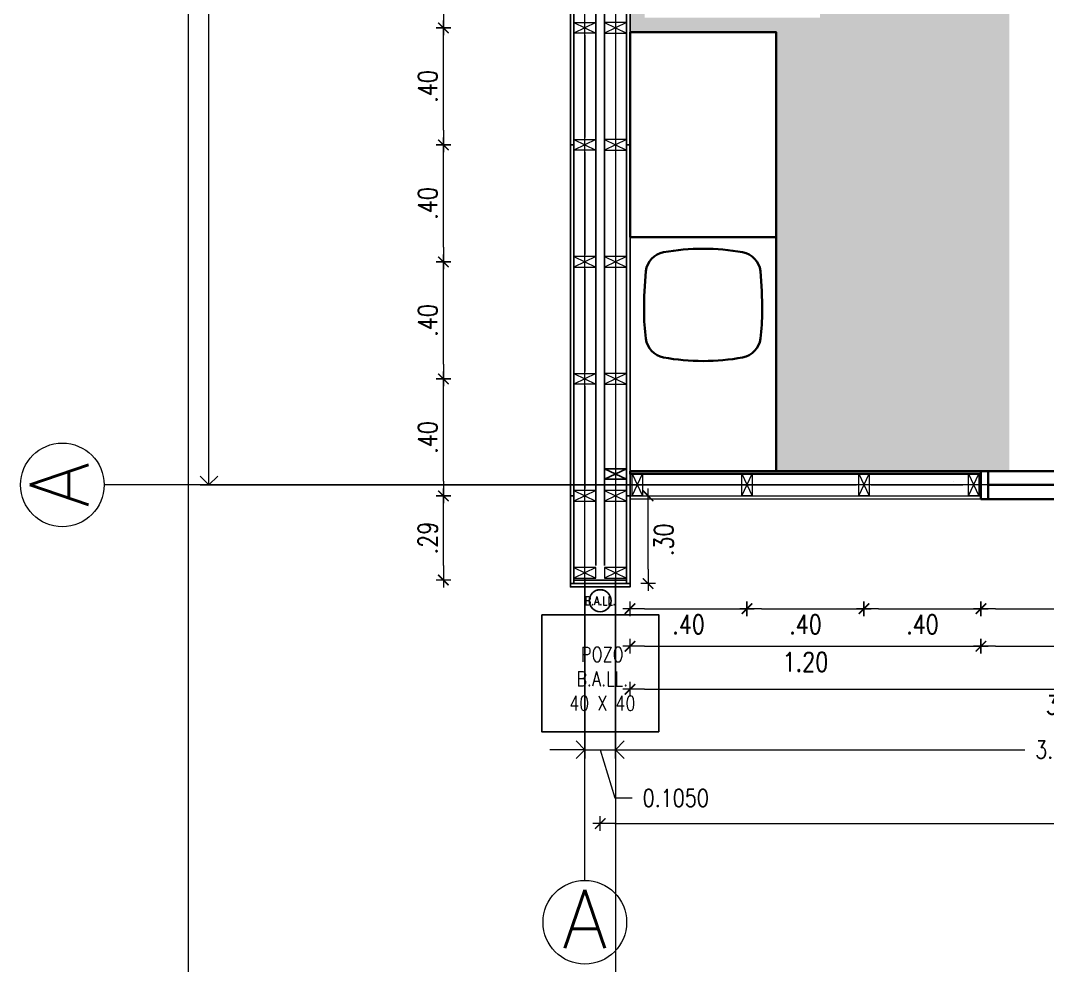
# Model space of a CAD drawing. Header units: metres. Extents: x -2 to 612, y -64 to 156.
# Drawn here: x 352.381 to 355.893, y 21.656 to 24.887 of the extents above; entities that cross this region are included whole.
import ezdxf
from ezdxf import colors
from ezdxf.entities.mleader import LeaderData, LeaderLine
from ezdxf.enums import TextEntityAlignment as Align
from ezdxf.math import Vec2, Vec3

# ---------------------------------------------------------------- set-up
doc = ezdxf.new("R2010")
doc.units = ezdxf.units.M
doc.header["$LTSCALE"] = 5
doc.header["$MEASUREMENT"] = 0
doc.layers.get('0').update_dxf_attribs({"color": 30})
doc.layers.get('DEFPOINTS').update_dxf_attribs({"color": 210})
for name, color, linetype, lineweight in [('A-ANNO-DIMS', 3, 'Continuous', 18), ('A-ANNO-SYMB', 3, 'Continuous', 18), ('A-ANNO-TEXT', 3, 'Continuous', 18), ('A-DETL-MBND', 3, 'Continuous', 18), ('A-DETL-MCUT', 4, 'Continuous', 25), ('A-ELEV-IDEN', 3, 'Continuous', 18), ('A-ELEV-MBE1', 7, 'Continuous', 35), ('A-ELEV-MBE2', 4, 'Continuous', 25), ('A-FLOR-PATT', 8, 'Continuous', 18), ('A-FURN', 8, 'Continuous', 18), ('A-SECT-MCUT', 7, 'Continuous', 35), ('A-WALL-PATT', 8, 'Continuous', 18), ('A-WALL-STUD', 3, 'Continuous', 18)]:
    doc.layers.add(name, color=color, linetype=linetype, lineweight=lineweight)
doc.styles.add('E-ROMANS', font='romans.shx', dxfattribs={"width": 0.8})
doc.styles.get("Standard").update_dxf_attribs({"font": 'arial.ttf'})
doc.dimstyles.new('E-0050_ARW_12', dxfattribs={"dimscale": 0.001, "dimtxt": 60, "dimasz": 60, "dimexe": 30, "dimexo": 20, "dimgap": 30, "dimtad": 0, "dimzin": 0, "dimdsep": 46, "dimtxsty": 'E-ROMANS', "dimblk": 'OPEN90', "dimcen": 30, "dimclrd": 256, "dimclre": 256, "dimclrt": 256, "dimadec": 0, "dimazin": 0, "dimtfac": 1, "dimtmove": 1, "dimatfit": 3, "dimldrblk": 'OPEN90', "dimfxl": 1, "dimtfill": 1, "dimtolj": 1, "dimtzin": 0, "dimlwd": -1, "dimarcsym": 0})

# ---------------------------------------------------------------- blocks, each defined once
blk = doc.blocks.new('ARCH TICK 2')
for p, q in [((-1, 0), (0.5, 0)), ((0, 0.5), (0, -0.5))]:
    blk.add_line(p, q)
at = {"color": 0, "linetype": 'ByBlock'}
blk.add_line((-0.354, -0.354), (0.354, 0.354), dxfattribs=at)
at = {"color": 0, "linetype": 'ByBlock', "const_width": 0.106}
blk.add_lwpolyline([(-0.354, -0.354), (0.354, 0.354)], dxfattribs=at)
blk = doc.blocks.new('*D1124')
at = {"layer": 'A-ANNO-DIMS', "transparency": 16777216}
blk.add_line((354.5156, 22.8758), (354.8156, 22.8758), dxfattribs=at)
at = {"layer": 'DEFPOINTS', "color": 0, "transparency": 16777216}
for p in [(354.4656, 23.2615), (354.8656, 23.2615), (354.8656, 22.8758)]:
    blk.add_point(p, dxfattribs=at)
at = {"layer": 'A-ANNO-DIMS', "transparency": 16777216, "xscale": 0.05, "yscale": 0.05, "zscale": 0.05, "rotation": 180}
blk.add_blockref('ARCH TICK 2', (354.4656, 22.8758), dxfattribs=at)
at = {"layer": 'A-ANNO-DIMS', "transparency": 16777216, "xscale": 0.05, "yscale": 0.05, "zscale": 0.05}
blk.add_blockref('ARCH TICK 2', (354.8656, 22.8758), dxfattribs=at)
at = {"layer": 'A-ANNO-DIMS', "transparency": 16777216, "insert": (354.6656, 22.8224), "char_height": 0.065, "attachment_point": 5, "style": 'E-ROMANS'}
blk.add_mtext('\\A1;.40', dxfattribs=at)
blk = doc.blocks.new('_Open90')
at = {"color": 0, "linetype": 'ByBlock', "lineweight": -2}
for p, q in [((-0.5, 0.5), (0, 0)), ((0, 0), (-1, 0)), ((0, 0), (-0.5, -0.5))]:
    blk.add_line(p, q, dxfattribs=at)
blk = doc.blocks.new('*D181')
at = {"layer": 'A-ANNO-DIMS', "transparency": 16777216}
blk.add_line((354.9156, 22.8758), (355.2156, 22.8758), dxfattribs=at)
at = {"layer": 'DEFPOINTS', "color": 0, "transparency": 16777216}
for p in [(355.2656, 23.299), (354.8656, 23.2615), (355.2656, 22.8758)]:
    blk.add_point(p, dxfattribs=at)
at = {"layer": 'A-ANNO-DIMS', "transparency": 16777216, "xscale": 0.05, "yscale": 0.05, "zscale": 0.05, "rotation": 180}
blk.add_blockref('ARCH TICK 2', (354.8656, 22.8758), dxfattribs=at)
at = {"layer": 'A-ANNO-DIMS', "transparency": 16777216, "xscale": 0.05, "yscale": 0.05, "zscale": 0.05}
blk.add_blockref('ARCH TICK 2', (355.2656, 22.8758), dxfattribs=at)
at = {"layer": 'A-ANNO-DIMS', "transparency": 16777216, "insert": (355.0656, 22.8224), "char_height": 0.065, "attachment_point": 5, "style": 'E-ROMANS'}
blk.add_mtext('\\A1;.40', dxfattribs=at)
blk = doc.blocks.new('*D182')
at = {"layer": 'A-ANNO-DIMS', "transparency": 16777216}
blk.add_line((355.3156, 22.8758), (355.6156, 22.8758), dxfattribs=at)
at = {"layer": 'DEFPOINTS', "color": 0, "transparency": 16777216}
for p in [(355.2656, 23.299), (355.6656, 23.299), (355.6656, 22.8758)]:
    blk.add_point(p, dxfattribs=at)
at = {"layer": 'A-ANNO-DIMS', "transparency": 16777216, "xscale": 0.05, "yscale": 0.05, "zscale": 0.05, "rotation": 180}
blk.add_blockref('ARCH TICK 2', (355.2656, 22.8758), dxfattribs=at)
at = {"layer": 'A-ANNO-DIMS', "transparency": 16777216, "xscale": 0.05, "yscale": 0.05, "zscale": 0.05}
blk.add_blockref('ARCH TICK 2', (355.6656, 22.8758), dxfattribs=at)
at = {"layer": 'A-ANNO-DIMS', "transparency": 16777216, "insert": (355.4656, 22.8224), "char_height": 0.065, "attachment_point": 5, "style": 'E-ROMANS'}
blk.add_mtext('\\A1;.40', dxfattribs=at)
blk = doc.blocks.new('*D183')
at = {"layer": 'A-ANNO-DIMS', "transparency": 16777216}
blk.add_line((355.7156, 22.8758), (356.4656, 22.8758), dxfattribs=at)
at = {"layer": 'DEFPOINTS', "color": 0, "transparency": 16777216}
for p in [(355.6656, 23.299), (356.5156, 23.299), (356.5156, 22.8758)]:
    blk.add_point(p, dxfattribs=at)
at = {"layer": 'A-ANNO-DIMS', "transparency": 16777216, "xscale": 0.05, "yscale": 0.05, "zscale": 0.05, "rotation": 180}
blk.add_blockref('ARCH TICK 2', (355.6656, 22.8758), dxfattribs=at)
at = {"layer": 'A-ANNO-DIMS', "transparency": 16777216, "xscale": 0.05, "yscale": 0.05, "zscale": 0.05}
blk.add_blockref('ARCH TICK 2', (356.5156, 22.8758), dxfattribs=at)
at = {"layer": 'A-ANNO-DIMS', "transparency": 16777216, "insert": (356.0906, 22.8224), "char_height": 0.065, "attachment_point": 5, "style": 'E-ROMANS'}
blk.add_mtext('\\A1;.85', dxfattribs=at)
blk = doc.blocks.new('*D187')
at = {"layer": 'A-ANNO-DIMS', "transparency": 16777216}
blk.add_line((354.5156, 22.7473), (355.6156, 22.7473), dxfattribs=at)
at = {"layer": 'DEFPOINTS', "color": 0, "transparency": 16777216}
for p in [(354.4656, 23.2505), (355.6656, 23.2505), (355.6656, 22.7473)]:
    blk.add_point(p, dxfattribs=at)
at = {"layer": 'A-ANNO-DIMS', "transparency": 16777216, "xscale": 0.05, "yscale": 0.05, "zscale": 0.05, "rotation": 180}
blk.add_blockref('ARCH TICK 2', (354.4656, 22.7473), dxfattribs=at)
at = {"layer": 'A-ANNO-DIMS', "transparency": 16777216, "xscale": 0.05, "yscale": 0.05, "zscale": 0.05}
blk.add_blockref('ARCH TICK 2', (355.6656, 22.7473), dxfattribs=at)
at = {"layer": 'A-ANNO-DIMS', "transparency": 16777216, "insert": (355.0656, 22.6939), "char_height": 0.065, "attachment_point": 5, "style": 'E-ROMANS'}
blk.add_mtext('\\A1;1.20', dxfattribs=at)
blk = doc.blocks.new('*D189')
at = {"layer": 'A-ANNO-DIMS', "transparency": 16777216}
blk.add_line((355.7156, 22.7473), (356.4656, 22.7473), dxfattribs=at)
at = {"layer": 'DEFPOINTS', "color": 0, "transparency": 16777216}
for p in [(355.6656, 23.2615), (356.5156, 23.2615), (356.5156, 22.7473)]:
    blk.add_point(p, dxfattribs=at)
at = {"layer": 'A-ANNO-DIMS', "transparency": 16777216, "xscale": 0.05, "yscale": 0.05, "zscale": 0.05, "rotation": 180}
blk.add_blockref('ARCH TICK 2', (355.6656, 22.7473), dxfattribs=at)
at = {"layer": 'A-ANNO-DIMS', "transparency": 16777216, "xscale": 0.05, "yscale": 0.05, "zscale": 0.05}
blk.add_blockref('ARCH TICK 2', (356.5156, 22.7473), dxfattribs=at)
at = {"layer": 'A-ANNO-DIMS', "transparency": 16777216, "insert": (356.0906, 22.6939), "char_height": 0.065, "attachment_point": 5, "style": 'E-ROMANS'}
blk.add_mtext('\\A1;.85', dxfattribs=at)
blk = doc.blocks.new('*D190')
at = {"layer": 'A-ANNO-DIMS', "transparency": 16777216}
blk.add_line((354.5156, 22.6004), (357.4156, 22.6004), dxfattribs=at)
at = {"layer": 'DEFPOINTS', "color": 0, "transparency": 16777216}
for p in [(354.4656, 23.3465), (357.4656, 23.3465), (357.4656, 22.6004)]:
    blk.add_point(p, dxfattribs=at)
at = {"layer": 'A-ANNO-DIMS', "transparency": 16777216, "xscale": 0.05, "yscale": 0.05, "zscale": 0.05, "rotation": 180}
blk.add_blockref('ARCH TICK 2', (354.4656, 22.6004), dxfattribs=at)
at = {"layer": 'A-ANNO-DIMS', "transparency": 16777216, "xscale": 0.05, "yscale": 0.05, "zscale": 0.05}
blk.add_blockref('ARCH TICK 2', (357.4656, 22.6004), dxfattribs=at)
at = {"layer": 'A-ANNO-DIMS', "transparency": 16777216, "insert": (355.9656, 22.547), "char_height": 0.065, "attachment_point": 5, "style": 'E-ROMANS'}
blk.add_mtext('\\A1;3.00', dxfattribs=at)
blk = doc.blocks.new('*D191')
at = {"layer": 'A-ANNO-DIMS', "transparency": 16777216}
blk.add_line((354.4136, 22.1413), (360.6126, 22.1413), dxfattribs=at)
at = {"layer": 'DEFPOINTS', "color": 0, "transparency": 16777216}
for p in [(360.6626, 22.9735), (354.3636, 22.9615), (360.6626, 22.1413)]:
    blk.add_point(p, dxfattribs=at)
at = {"layer": 'A-ANNO-DIMS', "transparency": 16777216, "xscale": 0.05, "yscale": 0.05, "zscale": 0.05, "rotation": 180}
blk.add_blockref('ARCH TICK 2', (354.3636, 22.1413), dxfattribs=at)
at = {"layer": 'A-ANNO-DIMS', "transparency": 16777216, "xscale": 0.05, "yscale": 0.05, "zscale": 0.05}
blk.add_blockref('ARCH TICK 2', (360.6626, 22.1413), dxfattribs=at)
at = {"layer": 'A-ANNO-DIMS', "transparency": 16777216, "insert": (357.5131, 22.0879), "char_height": 0.065, "attachment_point": 5, "style": 'E-ROMANS'}
blk.add_mtext('\\A1;6.30', dxfattribs=at)
blk = doc.blocks.new('*D1125')
at = {"layer": 'A-ANNO-DIMS', "transparency": 16777216}
blk.add_line((354.5275, 23.0115), (354.5275, 23.2115), dxfattribs=at)
at = {"layer": 'DEFPOINTS', "color": 0, "transparency": 16777216}
for p in [(354.4656, 23.2615), (354.5275, 23.2615), (354.4656, 22.9615)]:
    blk.add_point(p, dxfattribs=at)
at = {"layer": 'A-ANNO-DIMS', "transparency": 16777216, "xscale": 0.05, "yscale": 0.05, "zscale": 0.05}
for p, rotation in [((354.5275, 23.2615), 90), ((354.5275, 22.9615), 270)]:
    blk.add_blockref('ARCH TICK 2', p, dxfattribs=dict(at, rotation=rotation))
at = {"layer": 'A-ANNO-DIMS', "transparency": 16777216, "insert": (354.5809, 23.1115), "char_height": 0.065, "attachment_point": 5, "rotation": 90, "style": 'E-ROMANS'}
blk.add_mtext('\\A1;.30', dxfattribs=at)
blk = doc.blocks.new('*D193')
at = {"layer": 'A-ANNO-DIMS', "transparency": 16777216}
blk.add_line((353.8273, 23.0235), (353.8273, 23.2115), dxfattribs=at)
at = {"layer": 'DEFPOINTS', "color": 0, "transparency": 16777216}
for p in [(353.8273, 23.2615), (354.3111, 23.2615), (354.2736, 22.9735)]:
    blk.add_point(p, dxfattribs=at)
at = {"layer": 'A-ANNO-DIMS', "transparency": 16777216, "xscale": 0.05, "yscale": 0.05, "zscale": 0.05}
for p, rotation in [((353.8273, 23.2615), 90), ((353.8273, 22.9735), 270)]:
    blk.add_blockref('ARCH TICK 2', p, dxfattribs=dict(at, rotation=rotation))
at = {"layer": 'A-ANNO-DIMS', "transparency": 16777216, "insert": (353.7739, 23.1175), "char_height": 0.065, "attachment_point": 5, "rotation": 90, "style": 'E-ROMANS'}
blk.add_mtext('\\A1;.29', dxfattribs=at)
blk = doc.blocks.new('*D194')
at = {"layer": 'A-ANNO-DIMS', "transparency": 16777216}
blk.add_line((353.8273, 23.3115), (353.8273, 23.6115), dxfattribs=at)
at = {"layer": 'DEFPOINTS', "color": 0, "transparency": 16777216}
for p in [(353.8273, 23.6615), (354.3111, 23.6615), (354.3111, 23.2615)]:
    blk.add_point(p, dxfattribs=at)
at = {"layer": 'A-ANNO-DIMS', "transparency": 16777216, "xscale": 0.05, "yscale": 0.05, "zscale": 0.05}
for p, rotation in [((353.8273, 23.6615), 90), ((353.8273, 23.2615), 270)]:
    blk.add_blockref('ARCH TICK 2', p, dxfattribs=dict(at, rotation=rotation))
at = {"layer": 'A-ANNO-DIMS', "transparency": 16777216, "insert": (353.7739, 23.4615), "char_height": 0.065, "attachment_point": 5, "rotation": 90, "style": 'E-ROMANS'}
blk.add_mtext('\\A1;.40', dxfattribs=at)
blk = doc.blocks.new('*D195')
at = {"layer": 'A-ANNO-DIMS', "transparency": 16777216}
blk.add_line((353.8273, 23.7115), (353.8273, 24.0115), dxfattribs=at)
at = {"layer": 'DEFPOINTS', "color": 0, "transparency": 16777216}
for p in [(353.8273, 24.0615), (354.3111, 24.0615), (354.3111, 23.6615)]:
    blk.add_point(p, dxfattribs=at)
at = {"layer": 'A-ANNO-DIMS', "transparency": 16777216, "xscale": 0.05, "yscale": 0.05, "zscale": 0.05}
for p, rotation in [((353.8273, 24.0615), 90), ((353.8273, 23.6615), 270)]:
    blk.add_blockref('ARCH TICK 2', p, dxfattribs=dict(at, rotation=rotation))
at = {"layer": 'A-ANNO-DIMS', "transparency": 16777216, "insert": (353.7739, 23.8615), "char_height": 0.065, "attachment_point": 5, "rotation": 90, "style": 'E-ROMANS'}
blk.add_mtext('\\A1;.40', dxfattribs=at)
blk = doc.blocks.new('*D196')
at = {"layer": 'A-ANNO-DIMS', "transparency": 16777216}
blk.add_line((353.8273, 24.1115), (353.8273, 24.4115), dxfattribs=at)
at = {"layer": 'DEFPOINTS', "color": 0, "transparency": 16777216}
for p in [(353.8273, 24.4615), (354.3111, 24.4615), (354.3111, 24.0615)]:
    blk.add_point(p, dxfattribs=at)
at = {"layer": 'A-ANNO-DIMS', "transparency": 16777216, "xscale": 0.05, "yscale": 0.05, "zscale": 0.05}
for p, rotation in [((353.8273, 24.4615), 90), ((353.8273, 24.0615), 270)]:
    blk.add_blockref('ARCH TICK 2', p, dxfattribs=dict(at, rotation=rotation))
at = {"layer": 'A-ANNO-DIMS', "transparency": 16777216, "insert": (353.7739, 24.2615), "char_height": 0.065, "attachment_point": 5, "rotation": 90, "style": 'E-ROMANS'}
blk.add_mtext('\\A1;.40', dxfattribs=at)
blk = doc.blocks.new('*D197')
at = {"layer": 'A-ANNO-DIMS', "transparency": 16777216}
blk.add_line((353.8273, 24.5115), (353.8273, 24.8115), dxfattribs=at)
at = {"layer": 'DEFPOINTS', "color": 0, "transparency": 16777216}
for p in [(353.8273, 24.8615), (354.3111, 24.8615), (354.3111, 24.4615)]:
    blk.add_point(p, dxfattribs=at)
at = {"layer": 'A-ANNO-DIMS', "transparency": 16777216, "xscale": 0.05, "yscale": 0.05, "zscale": 0.05}
for p, rotation in [((353.8273, 24.8615), 90), ((353.8273, 24.4615), 270)]:
    blk.add_blockref('ARCH TICK 2', p, dxfattribs=dict(at, rotation=rotation))
at = {"layer": 'A-ANNO-DIMS', "transparency": 16777216, "insert": (353.7739, 24.6615), "char_height": 0.065, "attachment_point": 5, "rotation": 90, "style": 'E-ROMANS'}
blk.add_mtext('\\A1;.40', dxfattribs=at)
blk = doc.blocks.new('*D198')
at = {"layer": 'A-ANNO-DIMS', "transparency": 16777216}
blk.add_line((353.8273, 24.9115), (353.8273, 25.2115), dxfattribs=at)
at = {"layer": 'DEFPOINTS', "color": 0, "transparency": 16777216}
for p in [(353.8273, 25.2615), (354.3111, 25.2615), (354.3111, 24.8615)]:
    blk.add_point(p, dxfattribs=at)
at = {"layer": 'A-ANNO-DIMS', "transparency": 16777216, "xscale": 0.05, "yscale": 0.05, "zscale": 0.05}
for p, rotation in [((353.8273, 25.2615), 90), ((353.8273, 24.8615), 270)]:
    blk.add_blockref('ARCH TICK 2', p, dxfattribs=dict(at, rotation=rotation))
at = {"layer": 'A-ANNO-DIMS', "transparency": 16777216, "insert": (353.7739, 25.0615), "char_height": 0.065, "attachment_point": 5, "rotation": 90, "style": 'E-ROMANS'}
blk.add_mtext('\\A1;.40', dxfattribs=at)
blk = doc.blocks.new('*D218')
at = {"layer": 'A-ANNO-DIMS', "lineweight": -2, "transparency": 16777216}
for p, q in [((354.3111, 22.9786), (354.3111, 22.3638)), ((354.4161, 22.9785), (354.4161, 22.3638))]:
    blk.add_line(p, q, dxfattribs=at)
at = {"layer": 'A-ANNO-DIMS', "transparency": 16777216}
for p, q in [((354.2511, 22.3938), (354.1911, 22.3938)), ((354.3111, 22.3938), (354.4161, 22.3938)), ((354.3111, 22.3938), (354.4161, 22.3938)), ((354.3636, 22.3938), (354.4131, 22.2288)), ((354.4761, 22.3938), (354.5361, 22.3938)), ((354.4131, 22.2288), (354.4731, 22.2288))]:
    blk.add_line(p, q, dxfattribs=at)
at = {"layer": 'DEFPOINTS', "color": 0, "transparency": 16777216}
for p in [(354.3111, 22.9986), (354.4161, 22.9985), (354.4161, 22.3938)]:
    blk.add_point(p, dxfattribs=at)
at = {"layer": 'A-ANNO-DIMS', "transparency": 16777216, "xscale": 0.06, "yscale": 0.06, "zscale": 0.06}
blk.add_blockref('_Open90', (354.3111, 22.3938), dxfattribs=at)
at = {"layer": 'A-ANNO-DIMS', "transparency": 16777216, "xscale": 0.06, "yscale": 0.06, "zscale": 0.06, "rotation": 180}
blk.add_blockref('_Open90', (354.4161, 22.3938), dxfattribs=at)
at = {"layer": 'A-ANNO-DIMS', "transparency": 16777216, "insert": (354.6219, 22.2288), "char_height": 0.06, "attachment_point": 5, "style": 'E-ROMANS', "bg_fill": 3, "box_fill_scale": 1.25, "bg_fill_color": 256, "bg_fill_true_color": 13158600, "bg_fill_transparency": 0}
blk.add_mtext('\\A1;0.1050', dxfattribs=at)
blk = doc.blocks.new('*D219')
at = {"layer": 'A-ANNO-DIMS', "lineweight": -2, "transparency": 16777216}
for p, q in [((357.5131, 23.2665), (357.5131, 22.3638)), ((354.4161, 22.9785), (354.4161, 22.3638))]:
    blk.add_line(p, q, dxfattribs=at)
at = {"layer": 'A-ANNO-DIMS', "transparency": 16777216}
for p, q in [((354.4761, 22.3938), (355.8157, 22.3938)), ((357.4531, 22.3938), (356.1135, 22.3938))]:
    blk.add_line(p, q, dxfattribs=at)
at = {"layer": 'DEFPOINTS', "color": 0, "transparency": 16777216}
for p in [(357.5131, 23.2865), (354.4161, 22.9985), (357.5131, 22.3938)]:
    blk.add_point(p, dxfattribs=at)
at = {"layer": 'A-ANNO-DIMS', "transparency": 16777216, "xscale": 0.06, "yscale": 0.06, "zscale": 0.06, "rotation": 180}
blk.add_blockref('_Open90', (354.4161, 22.3938), dxfattribs=at)
at = {"layer": 'A-ANNO-DIMS', "transparency": 16777216, "xscale": 0.06, "yscale": 0.06, "zscale": 0.06}
blk.add_blockref('_Open90', (357.5131, 22.3938), dxfattribs=at)
at = {"layer": 'A-ANNO-DIMS', "transparency": 16777216, "insert": (355.9646, 22.3938), "char_height": 0.06, "attachment_point": 5, "style": 'E-ROMANS', "bg_fill": 3, "box_fill_scale": 1.25, "bg_fill_color": 256, "bg_fill_true_color": 13158600, "bg_fill_transparency": 0}
blk.add_mtext('\\A1;3.0970', dxfattribs=at)
blk = doc.blocks.new('*D223')
at = {"layer": 'A-ANNO-DIMS', "lineweight": -2, "transparency": 16777216}
for p, q in [((354.9068, 27.202), (352.9957, 27.202)), ((354.8958, 23.299), (352.9957, 23.299))]:
    blk.add_line(p, q, dxfattribs=at)
at = {"layer": 'A-ANNO-DIMS', "transparency": 16777216}
for p, q in [((353.0257, 27.142), (353.0257, 25.3537)), ((353.0257, 23.359), (353.0257, 25.1474))]:
    blk.add_line(p, q, dxfattribs=at)
at = {"layer": 'DEFPOINTS', "color": 0, "transparency": 16777216}
for p in [(353.0257, 27.202), (354.9268, 27.202), (354.9158, 23.299)]:
    blk.add_point(p, dxfattribs=at)
at = {"layer": 'A-ANNO-DIMS', "transparency": 16777216, "xscale": 0.06, "yscale": 0.06, "zscale": 0.06}
for p, rotation in [((353.0257, 27.202), 90), ((353.0257, 23.299), 270)]:
    blk.add_blockref('_Open90', p, dxfattribs=dict(at, rotation=rotation))
at = {"layer": 'A-ANNO-DIMS', "transparency": 16777216, "insert": (353.0257, 25.2505), "char_height": 0.06, "attachment_point": 5, "rotation": 90, "style": 'E-ROMANS', "bg_fill": 3, "box_fill_scale": 1.25, "bg_fill_color": 256, "bg_fill_true_color": 13158600, "bg_fill_transparency": 0}
blk.add_mtext('\\A1;3.90', dxfattribs=at)

msp = doc.modelspace()

# ---------------------------------------------------------------- hatches: boundary and pattern name
at = {"layer": 'A-FLOR-PATT'}
h = msp.add_hatch(dxfattribs=at)
h.set_pattern_fill('DOTS', color=256, scale=0.02, style=0)
h.set_pattern_definition([(0, (-33.77306, 0), (0.015875, 0.03175), [0, -0.03175])])
h.paths.add_polyline_path([(355.66259, 27.15453), (354.4656, 27.15453), (354.4656, 26.86154), (354.4656, 26.65454), (355.06613, 26.65453), (355.06613, 26.59753), (355.06613, 26.59752), (355.06013, 26.59752), (354.4656, 26.59753), (354.4656, 26.54752), (355.0656, 26.54752), (355.0656, 25.94752), (354.4656, 25.94752), (354.4656, 25.89752), (354.96504, 25.89752), (354.96504, 25.54655), (354.4656, 25.54655), (354.4656, 24.84654), (354.96559, 24.84654), (354.96559, 24.14654), (354.9656, 24.14654), (354.96559, 23.34654), (355.66559, 23.34654), (355.69059, 23.34654), (355.7626, 23.34654), (355.7626, 26.54152), (355.66259, 26.54152)])
h.paths.add_polyline_path([(355.1156, 25.49654), (355.1156, 24.89654), (354.5156, 24.89654), (354.5156, 25.49654)], flags=16)
h.paths.add_polyline_path([(355.7626, 27.15453), (355.66259, 27.15453), (355.66259, 26.54152), (355.7626, 26.54152)])

# ---------------------------------------------------------------- linework, layer by layer
at = {"layer": 'A-ANNO-SYMB'}
for p, q in [((354.4161, 33.61894), (354.4161, 21.59535)), ((354.31106, 21.94694), (354.31106, 33.22033)), ((363.42209, 23.29904), (352.66724, 23.29904))]:
    msp.add_line(p, q, dxfattribs=at)
for centre in [(352.52421, 23.29904), (354.31106, 21.80391)]:
    msp.add_circle(centre, 0.14303, dxfattribs=at)
at = {"layer": 'A-DETL-MBND'}
msp.add_lwpolyline([(355.6656, 23.26154), (355.6656, 23.25054), (354.4656, 23.25054), (354.4656, 23.26154)], close=True, dxfattribs=at)
at = {"layer": 'A-DETL-MCUT'}
for points in [[(354.27355, 24.46154), (354.27355, 25.66154), (354.26155, 25.66154), (354.26155, 24.46154)], [(354.4536, 24.46154), (354.4536, 25.66154), (354.4656, 25.66154), (354.4656, 24.46154)], [(354.26155, 23.26154), (354.26155, 24.46154), (354.27355, 24.46154), (354.27356, 23.26154)], [(354.4536, 23.26154), (354.4536, 24.46154), (354.4656, 24.46154), (354.4656, 23.26154)], [(354.26155, 22.96153), (354.26155, 23.26153), (354.27356, 23.26153), (354.27355, 22.96153)], [(354.4536, 22.96154), (354.4536, 23.26154), (354.4656, 23.26154), (354.4656, 22.96154)]]:
    msp.add_lwpolyline(points, close=True, dxfattribs=at)
for points in [[(354.36358, 22.96154), (354.27355, 22.96154), (354.27355, 22.97354), (354.36358, 22.97354)], [(354.3636, 22.96154), (354.4536, 22.96154), (354.4536, 22.97354), (354.3636, 22.97354)], [(354.36358, 22.96153), (354.26155, 22.96153), (354.26155, 22.95053), (354.36358, 22.95053)], [(354.36358, 22.96154), (354.4656, 22.96154), (354.4656, 22.95054), (354.36358, 22.95054)]]:
    msp.add_lwpolyline(points, dxfattribs=at)
at = {"layer": 'A-ELEV-IDEN'}
msp.add_lwpolyline([(352.95452, 34.02639), (352.95452, 19.95747)], dxfattribs=at)
at = {"layer": 'A-ELEV-MBE1', "ltscale": 5}
msp.add_line((354.9656, 24.14654), (354.96559, 23.34654), dxfattribs=at)
at = {"layer": 'A-ELEV-MBE1'}
for p, q in [((355.66559, 23.34654), (356.51559, 23.34654)), ((355.6656, 23.25054), (356.51559, 23.25054))]:
    msp.add_line(p, q, dxfattribs=at)
at = {"layer": 'A-ELEV-MBE1', "linetype": 'Continuous'}
msp.add_line((355.6906, 23.29904), (356.49009, 23.29904), dxfattribs=at)
at = {"layer": 'A-ELEV-MBE1'}
msp.add_lwpolyline([(355.66559, 23.34654), (355.69059, 23.34654), (355.6906, 23.25054), (355.6656, 23.25054)], close=True, dxfattribs=at)
at = {"layer": 'A-ELEV-MBE2'}
for p, q in [((354.34856, 23.02354), (354.34855, 30.39955)), ((354.3786, 23.02354), (354.37859, 30.39956)), ((354.3786, 23.02353), (354.37859, 30.39955))]:
    msp.add_line(p, q, dxfattribs=at)
at = {"layer": 'A-ELEV-MBE2', "ltscale": 0.05}
msp.add_lwpolyline([(354.16358, 22.85533), (354.56358, 22.85533), (354.56358, 22.45533), (354.16358, 22.45533)], close=True, dxfattribs=at)
for centre in [(354.36358, 22.90304), (354.36358, 22.90303)]:
    msp.add_circle(centre, 0.0375, dxfattribs=at)
at = {"layer": 'A-FURN', "linetype": 'Continuous'}
msp.add_line((355.57331, 23.31166), (355.57331, 23.31166), dxfattribs=at)
at = {"layer": 'A-SECT-MCUT'}
msp.add_lwpolyline([(354.46559, 23.34654), (355.66559, 23.34654), (355.66559, 23.33654), (354.46559, 23.33654)], close=True, dxfattribs=at)
at = {"layer": 'A-WALL-STUD'}
for p, q in [((354.34856, 23.27953), (354.27356, 23.24353)), ((354.27356, 23.27953), (354.34856, 23.24353))]:
    msp.add_line(p, q, dxfattribs=at)
msp.add_lwpolyline([(354.34856, 23.27953), (354.27356, 23.27953), (354.27356, 23.24353), (354.34856, 23.24353)], close=True, dxfattribs=at)

# ---------------------------------------------------------------- texts
at = {"layer": 'A-ANNO-TEXT', "attachment_point": 5, "style": 'E-ROMANS'}
for s, insert, char_height in [('\\pi-0.09,l0.09,t0.09;B.A.LL.', (354.36358, 22.90303), 0.03), ('\\pi-0.15,l0.15,t0.15;POZO\\PB.A.LL.\\P40 X 40', (354.37069, 22.63598), 0.05)]:
    msp.add_mtext(s, dxfattribs=dict(at, insert=insert, char_height=char_height))
at = {"layer": 'A-ANNO-TEXT', "style": 'E-ROMANS'}
msp.add_attdef('A', text='0.00', height=0.2, rotation=90, dxfattribs=at).set_placement((352.51308, 23.29904), align=Align.MIDDLE_CENTER)
msp.add_attdef('A', text='0.00', height=0.2, dxfattribs=at).set_placement((354.31106, 21.81505), align=Align.MIDDLE_CENTER)

# ---------------------------------------------------------------- dimensions: what is measured, and where the dimension line sits
at = {"layer": 'A-ANNO-DIMS'}
for base, p1, p2, picture, middle in [((353.82727, 25.26153), (354.31106, 24.86153), (354.31106, 25.26153), '*D198', (353.77387, 25.06153)), ((353.82727, 24.86153), (354.31106, 24.46154), (354.31106, 24.86153), '*D197', (353.77387, 24.66154)), ((353.82727, 24.46154), (354.31106, 24.06154), (354.31106, 24.46154), '*D196', (353.77387, 24.26154)), ((353.82727, 24.06154), (354.31106, 23.66153), (354.31106, 24.06154), '*D195', (353.77387, 23.86153)), ((353.82727, 23.66153), (354.31106, 23.26153), (354.31106, 23.66153), '*D194', (353.77387, 23.46153)), ((353.82727, 23.26153), (354.27356, 22.97354), (354.31106, 23.26153), '*D193', (353.77387, 23.11754)), ((354.52746, 23.26154), (354.4656, 22.96154), (354.4656, 23.26154), '*D1125', (354.58086, 23.11154))]:
    dim = msp.add_linear_dim(base=base, p1=p1, p2=p2, angle=90, dimstyle='E-0050_ARW_12', dxfattribs=at)
    dim.commit()
    dim.dimension.update_dxf_attribs({"geometry": picture, "text_midpoint": middle})
for base, p1, p2, picture, middle in [((357.46559, 22.60041), (354.4656, 23.34654), (357.46559, 23.34654), '*D190', (355.9656, 22.547)), ((355.26559, 22.87581), (354.86559, 23.26154), (355.26559, 23.29904), '*D181', (355.06559, 22.8224)), ((355.66559, 22.87581), (355.26559, 23.29904), (355.66559, 23.29904), '*D182', (355.46559, 22.8224)), ((356.51559, 22.87581), (355.66559, 23.29904), (356.51559, 23.29904), '*D183', (356.09059, 22.8224)), ((354.86559, 22.87581), (354.4656, 23.26154), (354.86559, 23.26154), '*D1124', (354.6656, 22.8224)), ((355.6656, 22.74726), (354.4656, 23.25054), (355.6656, 23.25054), '*D187', (355.0656, 22.69385)), ((356.51559, 22.74726), (355.66559, 23.26154), (356.51559, 23.26154), '*D189', (356.09059, 22.69385)), ((360.66262, 22.1413), (354.3636, 22.96154), (360.66262, 22.97354), '*D191', (357.51311, 22.08789))]:
    dim = msp.add_linear_dim(base=base, p1=p1, p2=p2, dimstyle='E-0050_ARW_12', dxfattribs=at)
    dim.commit()
    dim.dimension.update_dxf_attribs({"geometry": picture, "text_midpoint": middle})

# ---------------------------------------------------------------- next in the draw order: dimensions: what is measured, and where the dimension line sits
dim = msp.add_linear_dim(base=(354.4161, 22.39378), p1=(354.31106, 22.99855), p2=(354.4161, 22.99854), dimstyle='E-0050_ARW_12', override={"dimdec": 4}, dxfattribs=at)
dim.commit()
dim.dimension.update_dxf_attribs({"geometry": '*D218', "text_midpoint": (354.50308, 22.22878)})

# ---------------------------------------------------------------- next in the draw order: linework, layer by layer
at = {"layer": 'A-WALL-STUD'}
for p, q in [((354.34856, 23.01654), (354.27356, 22.98054)), ((354.27356, 23.01654), (354.34856, 22.98054))]:
    msp.add_line(p, q, dxfattribs=at)
msp.add_lwpolyline([(354.34856, 23.01654), (354.27356, 23.01654), (354.27356, 22.98054), (354.34856, 22.98054)], close=True, dxfattribs=at)

# ---------------------------------------------------------------- next in the draw order: dimensions: what is measured, and where the dimension line sits
at = {"layer": 'A-ANNO-DIMS'}
dim = msp.add_linear_dim(base=(357.51309, 22.39378), p1=(354.4161, 22.99854), p2=(357.51309, 23.28654), dimstyle='E-0050_ARW_12', override={"dimdec": 4}, dxfattribs=at)
dim.commit()
dim.dimension.update_dxf_attribs({"geometry": '*D219', "text_midpoint": (355.9646, 22.39378)})

# ---------------------------------------------------------------- next in the draw order: linework, layer by layer
at = {"layer": 'A-WALL-PATT', "ltscale": 0.1}
msp.add_line((355.29059, 23.29904), (355.6036, 23.29904), dxfattribs=at)
at = {"layer": 'A-WALL-STUD'}
for p, q in [((355.24759, 23.26154), (355.28359, 23.33654)), ((355.24759, 23.33654), (355.28359, 23.26154)), ((355.62259, 23.26154), (355.65859, 23.33654)), ((355.62259, 23.33654), (355.65859, 23.26154)), ((354.4536, 23.27954), (354.3786, 23.24354)), ((354.3786, 23.27954), (354.4536, 23.24354)), ((354.4536, 23.01654), (354.3786, 22.98054)), ((354.3786, 23.01654), (354.4536, 22.98054))]:
    msp.add_line(p, q, dxfattribs=at)
for points in [[(355.24759, 23.26154), (355.24759, 23.33654), (355.28359, 23.33654), (355.28359, 23.26154)], [(355.62259, 23.26154), (355.62259, 23.33654), (355.65859, 23.33654), (355.65859, 23.26154)], [(354.4536, 23.27954), (354.3786, 23.27954), (354.3786, 23.24354), (354.4536, 23.24354)], [(354.4536, 23.01654), (354.3786, 23.01654), (354.3786, 22.98054), (354.4536, 22.98054)]]:
    msp.add_lwpolyline(points, close=True, dxfattribs=at)

# ---------------------------------------------------------------- next in the draw order: dimensions: what is measured, and where the dimension line sits
at = {"layer": 'A-ANNO-DIMS'}
dim = msp.add_linear_dim(base=(353.02572, 27.20204), p1=(354.91583, 23.29904), p2=(354.92683, 27.20204), angle=90, dimstyle='E-0050_ARW_12', override={"dimfxl": 0.3}, dxfattribs=at)
dim.commit()
dim.dimension.update_dxf_attribs({"geometry": '*D223', "text_midpoint": (353.02572, 25.25054)})

# ---------------------------------------------------------------- next in the draw order: linework, layer by layer
at = {"ltscale": 5}
for p, q in [((354.46559, 23.34654), (354.4656, 24.14654)), ((354.96559, 23.34654), (354.46559, 23.34654))]:
    msp.add_line(p, q, dxfattribs=at)
for p, q in [((354.4536, 23.35454), (354.3786, 23.31854)), ((354.3786, 23.35454), (354.4536, 23.31854))]:
    msp.add_line(p, q)
msp.add_lwpolyline([(354.4536, 23.35454), (354.3786, 23.35454), (354.3786, 23.31854), (354.4536, 23.31854)], close=True)
at = {"layer": 'A-ELEV-MBE1', "ltscale": 5}
msp.add_line((354.4656, 24.14654), (354.9656, 24.14654), dxfattribs=at)
at = {"layer": 'A-ELEV-MBE1'}
msp.add_lwpolyline([(354.4656, 24.14654), (354.96559, 24.14654), (354.96559, 24.84654), (354.4656, 24.84654)], close=True, dxfattribs=at)
at = {"layer": 'A-ELEV-MBE1', "ltscale": 5}
for centre, radius, start, end in [((354.59396, 24.02049), 0.075, 100.38124, 172.77), ((354.59396, 24.02049), 0.075, 100.38124, 172.77), ((354.7156, 23.35654), 0.75, 90, 100.38124), ((354.7156, 23.35654), 0.75, 90, 100.38124), ((354.7156, 23.35654), 0.75, 79.61876, 90), ((354.7156, 23.35654), 0.75, 79.61876, 90), ((354.83723, 24.02049), 0.075, 7.23, 79.61876), ((354.83723, 24.02049), 0.075, 7.23, 79.61876), ((356.07549, 23.89358), 1.56189, 174.99166, 180.0013), ((356.07549, 23.89358), 1.56189, 174.99166, 180.0013), ((353.35571, 23.89358), 1.56189, 359.9987, 5.00834), ((353.35571, 23.89358), 1.56189, 359.9987, 5.00834), ((355.2636, 23.89354), 0.75, 180, 187.23), ((355.2636, 23.89354), 0.75, 180, 187.23), ((354.1676, 23.89354), 0.75, 352.77, 0), ((354.1676, 23.89354), 0.75, 352.77, 0), ((354.59396, 23.80859), 0.075, 187.23, 259.61876), ((354.59396, 23.80859), 0.075, 187.23, 259.61876), ((354.83723, 23.80859), 0.075, 280.38124, 352.77), ((354.83723, 23.80859), 0.075, 280.38124, 352.77), ((354.7156, 24.47254), 0.75, 259.61876, 270), ((354.7156, 24.47254), 0.75, 259.61876, 270), ((354.7156, 24.47254), 0.75, 270, 280.38124), ((354.7156, 24.47254), 0.75, 270, 280.38124)]:
    msp.add_arc(centre, radius, start, end, dxfattribs=at)
at = {"layer": 'A-WALL-PATT', "ltscale": 0.1}
for p, q in [((354.31105, 24.83654), (354.31105, 24.48654)), ((354.4161, 24.83654), (354.4161, 24.48654)), ((354.31105, 24.43654), (354.31105, 24.08654)), ((354.4161, 24.43654), (354.4161, 24.08654)), ((354.31105, 24.03654), (354.31105, 23.68654)), ((354.4161, 24.03654), (354.4161, 23.68654)), ((354.31106, 23.63654), (354.31106, 23.28653)), ((354.4161, 23.63654), (354.4161, 23.36154)), ((354.5156, 23.29904), (354.84059, 23.29904)), ((354.89059, 23.29904), (355.24059, 23.29904))]:
    msp.add_line(p, q, dxfattribs=at)
at = {"layer": 'A-WALL-STUD'}
for p, q in [((354.27355, 24.87954), (354.34855, 24.84354)), ((354.34855, 24.87954), (354.27355, 24.84354)), ((354.4536, 24.87954), (354.3786, 24.84354)), ((354.3786, 24.87954), (354.4536, 24.84354)), ((354.27355, 24.47954), (354.34855, 24.44354)), ((354.34855, 24.47954), (354.27355, 24.44354)), ((354.4536, 24.47954), (354.3786, 24.44354)), ((354.3786, 24.47954), (354.4536, 24.44354)), ((354.34855, 24.07954), (354.27355, 24.04354)), ((354.27355, 24.07954), (354.34855, 24.04354)), ((354.4536, 24.07954), (354.3786, 24.04354)), ((354.3786, 24.07954), (354.4536, 24.04354)), ((354.27355, 23.67954), (354.34855, 23.64354)), ((354.34855, 23.67954), (354.27355, 23.64354)), ((354.4536, 23.67954), (354.3786, 23.64354)), ((354.3786, 23.67954), (354.4536, 23.64354)), ((354.4726, 23.26154), (354.5086, 23.33654)), ((354.4726, 23.33654), (354.5086, 23.26154)), ((354.84759, 23.26154), (354.88359, 23.33654)), ((354.84759, 23.33654), (354.88359, 23.26154))]:
    msp.add_line(p, q, dxfattribs=at)
for points in [[(354.27355, 24.87954), (354.34855, 24.87954), (354.34855, 24.84354), (354.27355, 24.84354)], [(354.4536, 24.87954), (354.3786, 24.87954), (354.3786, 24.84354), (354.4536, 24.84354)], [(354.27355, 24.47954), (354.34855, 24.47954), (354.34855, 24.44354), (354.27355, 24.44354)], [(354.4536, 24.47954), (354.3786, 24.47954), (354.3786, 24.44354), (354.4536, 24.44354)], [(354.34855, 24.07954), (354.27355, 24.07954), (354.27355, 24.04354), (354.34855, 24.04354)], [(354.4536, 24.07954), (354.3786, 24.07954), (354.3786, 24.04354), (354.4536, 24.04354)], [(354.27355, 23.67954), (354.34855, 23.67954), (354.34855, 23.64354), (354.27355, 23.64354)], [(354.4536, 23.67954), (354.3786, 23.67954), (354.3786, 23.64354), (354.4536, 23.64354)], [(354.4726, 23.26154), (354.4726, 23.33654), (354.5086, 23.33654), (354.5086, 23.26154)], [(354.84759, 23.26154), (354.84759, 23.33654), (354.88359, 23.33654), (354.88359, 23.26154)]]:
    msp.add_lwpolyline(points, close=True, dxfattribs=at)

# ---------------------------------------------------------------- next in the draw order: leaders
at = {"layer": 'A-ANNO-SYMB'}
ml = msp.add_multileader_mtext('Standard', dxfattribs=at)
ml.set_content('', color=256)
ml.set_leader_properties()
ml.set_arrow_properties(name='OPEN90')
ml.build(insert=Vec2(0, 0))
ml.multileader.update_dxf_attribs({"text_right_attachment_type": 6, "dogleg_length": 0.36, "arrow_head_size": 20})
ctx = ml.context
ctx.base_point, ctx.arrow_head_size, ctx.plane_origin = Vec3(355.33943, 29.7735), 20, Vec3(354.55259, 29.94462)
ctx.right_attachment = 6
notes = []
notes.append((ctx, [(0, (1, 1, 0), (354.97943, 29.7735), (1, 0), 0.36, [(0, [(354.55259, 29.94462)], 0, [])])]))
ctx.mtext.insert, ctx.mtext.flow_direction = Vec3(357.33943, 31.7735), 5
for ctx, leaders in notes:
    for number, flags, end, landing, length, lines in leaders:
        leader = LeaderData()
        leader.index, (leader.has_last_leader_line, leader.has_dogleg_vector, leader.attachment_direction) = number, flags
        leader.last_leader_point, leader.dogleg_vector, leader.dogleg_length = Vec3(end), Vec3(landing), length
        for number, points, colour, breaks in lines:
            line = LeaderLine()
            line.index, line.vertices, line.color, line.breaks = number, Vec3.list(points), colors.encode_raw_color(colour), breaks
            leader.lines.append(line)
        ctx.leaders.append(leader)

doc.saveas('drawing.dxf')
